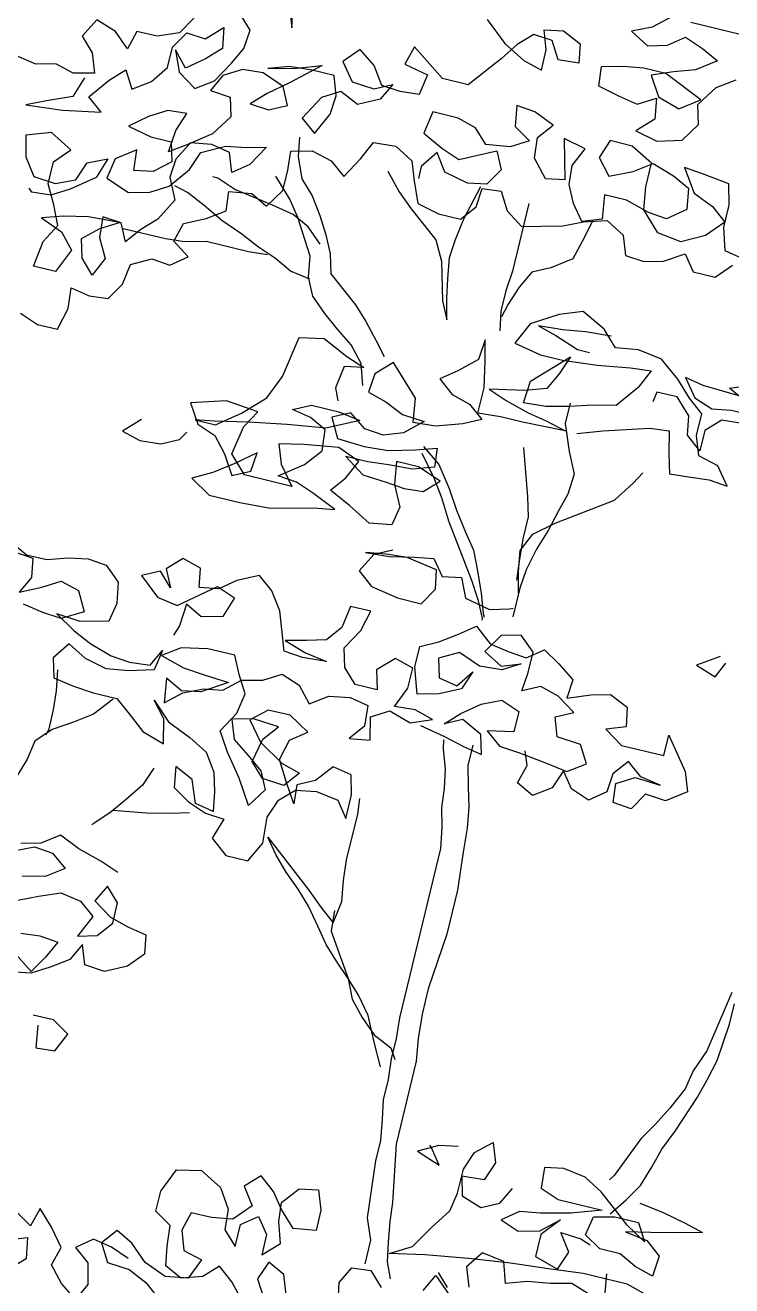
# Model space of a CAD drawing. Header units: inches. Extents: x 350994 to 353538, y 1581369 to 1583842.
# Drawn here: x 351310.518 to 351311.178, y 1582945.838 to 1582947.017 of the extents above; entities that cross this region are included whole.
import ezdxf

# ---------------------------------------------------------------- set-up
doc = ezdxf.new("R2010")
doc.units = ezdxf.units.IN
doc.header["$MEASUREMENT"] = 0
doc.linetypes.add('1', pattern=[0])
doc.layers.add('TREE', color=81, linetype='1')

# ---------------------------------------------------------------- blocks, each defined once
blk = doc.blocks.new('TREE_4')
at = {"color": 94}
for points in [[(-747.7, 7958.6), (-765.1, 7929.7), (-799.8, 7915.3), (-834.5, 7915.3), (-843.2, 7883.5), (-869.2, 7906.7), (-903.9, 7918.3), (-921.3, 7886.5), (-898.2, 7863.3), (-886.6, 7831.5), (-921.3, 7822.9), (-953.1, 7831.6), (-984.9, 7822.9), (-1019.6, 7828.7)], [(-913, 7415.2), (-881.2, 7403.6), (-846.5, 7403.6), (-837.8, 7441.1), (-840.7, 7475.8), (-808.9, 7470), (-777.1, 7472.9), (-759.7, 7501.8), (-753.9, 7536.5), (-722.1, 7553.8), (-690.3, 7550.9), (-664.2, 7571.1), (-693.1, 7591.4), (-684.4, 7623.2), (-649.7, 7640.5), (-620.8, 7660.7), (-623.6, 7692.5), (-586.1, 7698.2), (-557.2, 7683.8), (-536.9, 7715.5), (-536.9, 7750.2), (-539.7, 7782), (-505, 7790.7), (-470.3, 7782), (-444.3, 7761.7), (-424.1, 7796.4), (-409.6, 7828.2), (-372, 7831), (-340.2, 7813.7), (-328.7, 7781.9), (-314.2, 7747.1), (-276.7, 7738.4), (-239.1, 7738.4), (-218.8, 7764.4), (-215.9, 7796.2), (-184.1, 7799.1), (-166.8, 7770.1), (-137.9, 7749.9), (-106, 7758.5), (-71.3, 7767.2), (-39.5, 7781.6), (-1.9, 7793.1), (29.9, 7775.7), (41.4, 7743.9), (73.2, 7741), (105, 7749.7), (136.8, 7769.9), (157, 7743.8), (194.6, 7743.8), (217.8, 7769.8)], [(232.3, 7784.2), (200.5, 7790), (188.9, 7827.6), (189, 7865.2), (180.3, 7899.9), (134.1, 7905.8), (102.3, 7908.7), (128.3, 7871.1), (162.9, 7856.6), (188.9, 7836.3), (162.9, 7807.4), (125.3, 7787.2), (84.8, 7793), (53, 7824.9), (47.3, 7862.5), (47.3, 7902.9), (9.8, 7923.2), (-27.8, 7923.3), (-39.4, 7891.5), (-16.3, 7865.4), (21.3, 7882.7), (50.2, 7902.9), (87.8, 7891.3), (116.7, 7876.9), (122.4, 7842.2), (93.5, 7819.1), (61.7, 7822), (21.2, 7833.6), (-16.3, 7833.6), (-10.6, 7793.1), (-42.4, 7781.6), (-62.6, 7807.6), (-77.1, 7836.6), (-79.9, 7868.4), (-65.4, 7900.2), (-103, 7908.9), (-94.4, 7874.2), (-85.7, 7842.3), (-117.5, 7836.6), (-143.5, 7865.5), (-146.4, 7900.2), (-126.1, 7926.2), (-160.8, 7940.7), (-192.6, 7943.6), (-186.9, 7908.9), (-158, 7891.6), (-186.9, 7874.2), (-227.4, 7868.5), (-250.5, 7891.7), (-282.3, 7900.4), (-325.7, 7900.4), (-331.5, 7862.8), (-296.8, 7845.4), (-265, 7833.8), (-207.1, 7862.7), (-192.7, 7833.8), (-210.1, 7804.9), (-241.9, 7799.1), (-282.4, 7807.8), (-302.6, 7836.8), (-322.8, 7807.9), (-322.9, 7787.6)], [(56.2, 8145.8), (140.1, 8145.7), (171.9, 8165.9), (174.8, 8197.7)], [(24.4, 8148.7), (-4.5, 8122.7), (-36.3, 8108.3), (-4.5, 8090.9), (27.3, 8099.6), (53.3, 8119.8), (85.1, 8108.2), (114, 8093.7), (82.2, 8070.6), (47.5, 8059.1), (12.8, 8044.7), (33, 8012.8), (70.5, 8001.2), (102.4, 8024.3), (35.9, 8053.3), (-1.7, 8053.3), (-36.4, 8047.6), (-71.1, 8038.9), (-68.2, 8007.1), (-30.7, 7998.4), (1.1, 7992.6), (30.1, 8009.9), (35.8, 7975.2), (9.8, 7949.2), (47.4, 7940.5), (87.8, 7952.1), (108.1, 7983.8), (99.5, 8015.7), (122.6, 8050.3), (151.6, 8070.5)], [(-273.5, 8070.9), (-235.9, 8039.1), (-198.3, 8018.8), (-166.5, 8010.1), (-166.5, 8044.8), (-178, 8076.6), (-146.2, 8082.4), (-114.4, 8067.9), (-108.7, 8036.1), (-143.4, 8033.2), (-160.7, 8062.2), (-192.5, 8065.1), (-215.7, 8042), (-235.9, 8013.1), (-256.2, 7987.1), (-279.3, 7958.2), (-322.7, 7958.2), (-380.5, 7998.7), (-389.2, 7967), (-348.7, 7958.2), (-354.5, 7923.6), (-386.4, 7920.7), (-418.2, 7923.6), (-438.4, 7952.5), (-467.3, 7972.8), (-490.4, 7946.8), (-467.3, 7917.9), (-429.7, 7914.9), (-400.8, 7929.4), (-415.3, 7900.5), (-450, 7883.2), (-481.8, 7897.6), (-510.7, 7880.3), (-533.9, 7839.9), (-507.9, 7819.6), (-490.5, 7857.2), (-487.6, 7889), (-499.1, 7920.8), (-536.7, 7920.8), (-574.3, 7918), (-609, 7906.4), (-562.7, 7918), (-522.2, 7932.4), (-568.5, 7891.9), (-600.4, 7866), (-623.5, 7842.8), (-591.7, 7839.9), (-562.8, 7854.4), (-577.2, 7883.3), (-614.8, 7897.8), (-649.5, 7894.9), (-678.4, 7877.6), (-692.9, 7848.7), (-658.2, 7845.8), (-649.6, 7814), (-672.7, 7779.3), (-707.4, 7753.3), (-736.4, 7733.1), (-733.4, 7770.7), (-721.9, 7802.5), (-753.7, 7799.6), (-782.6, 7782.3), (-811.5, 7759.2), (-771.1, 7750.5), (-736.4, 7750.4), (-727.7, 7718.6), (-753.8, 7695.5), (-785.6, 7689.8), (-788.4, 7724.4), (-820.3, 7701.3), (-826.1, 7666.7), (-785.6, 7652.2), (-750.9, 7660.8), (-722, 7678.1), (-695.9, 7712.8), (-684.3, 7744.6), (-646.7, 7764.8), (-612, 7770.5), (-580.2, 7779.2), (-600.5, 7744.5), (-626.5, 7724.3), (-638, 7756.1), (-669.8, 7761.9), (-704.5, 7756.2), (-721.9, 7724.4), (-724.8, 7692.6), (-707.5, 7657.9), (-727.8, 7620.3), (-751, 7597.2), (-771.2, 7571.2), (-785.6, 7600.1), (-817.4, 7603), (-814.6, 7568.3), (-797.3, 7536.5), (-811.8, 7504.7), (-834.9, 7527.9), (-843.5, 7559.7), (-817.5, 7582.8), (-788.5, 7600.1), (-840.6, 7597.3), (-881.1, 7588.6), (-915.8, 7577.1), (-878.2, 7562.6), (-855.1, 7536.6), (-872.5, 7496.1), (-910.1, 7496.1), (-904.2, 7539.5), (-886.9, 7571.3), (-901.3, 7603.1), (-918.6, 7634.9), (-918.6, 7672.5), (-895.4, 7698.5), (-933, 7718.8), (-973.5, 7704.4), (-964.8, 7669.7), (-944.6, 7640.7), (-907, 7637.8), (-875.2, 7652.2), (-863.6, 7684), (-831.8, 7698.5), (-843.4, 7663.8), (-881, 7634.9), (-910, 7617.6), (-941.8, 7614.7), (-947.5, 7620.5)], [(-901.1, 7820), (-912.7, 7785.3), (-953.2, 7768), (-985, 7753.5), (-924.3, 7759.3), (-860.7, 7770.8), (-886.7, 7791), (-860.6, 7825.7), (-837.5, 7848.8), (-820.1, 7819.9), (-791.2, 7840.1), (-770.9, 7869), (-770.9, 7903.7), (-753.5, 7932.6), (-721.7, 7929.7), (-695.7, 7955.7), (-689.9, 7921), (-713.1, 7897.9), (-742, 7874.8), (-765.1, 7900.8), (-750.7, 7866.1), (-718.9, 7845.8), (-690, 7866), (-669.7, 7900.7), (-655.2, 7929.6), (-652.3, 7961.4), (-678.3, 7987.5)], [(-597.3, 8013.4), (-585.8, 7981.6), (-591.6, 8013.4)], [(-531, 7808.1), (-525.3, 7776.3), (-510.8, 7741.5), (-487.7, 7718.4), (-467.5, 7689.5), (-450.2, 7660.5), (-435.8, 7631.6), (-427.1, 7599.8), (-375.1, 7559.3), (-352, 7536.1), (-328.9, 7510.1), (-308.7, 7486.9)], [(-374.9, 7787.7), (-348.9, 7758.7), (-322.9, 7735.6), (-270.9, 7695.1), (-253.6, 7663.2), (-236.3, 7599.6), (-221.9, 7570.7), (-230.5, 7605.4), (-236.3, 7637.2), (-242, 7671.9), (-239.1, 7703.7), (-233.3, 7741.3), (-218.8, 7799.1)], [(-134.9, 7790.4), (-135, 7674.7), (-138, 7640), (-138, 7605.3), (-132.2, 7573.5)], [(-25.1, 7787.4), (-33.8, 7749.8), (-42.5, 7718), (-74.3, 7694.9), (-103.2, 7680.5), (-117.7, 7651.6), (-129.3, 7619.8), (-135.1, 7596.6)], [(-331.9, 7432), (-343.4, 7466.7), (-366.5, 7492.8), (-395.4, 7513), (-421.4, 7533.3), (-447.4, 7556.4), (-461.8, 7585.4), (-467.6, 7620.1), (-502.2, 7677.9), (-522.4, 7704), (-554.2, 7735.8)], [(-456, 7643.2), (-482, 7666.3), (-510.9, 7680.8), (-542.7, 7686.6), (-577.4, 7692.5), (-615, 7698.3), (-646.8, 7709.9), (-655.4, 7709.9)], [(-458.9, 7582.5), (-493.6, 7588.3), (-522.5, 7602.8), (-554.3, 7614.4), (-586.1, 7628.9), (-623.7, 7643.3), (-658.4, 7660.7), (-690.2, 7675.2), (-713.3, 7681)], [(32.4, 7437.5), (72.9, 7451.9), (148.1, 7474.9), (179.9, 7477.8), (188.6, 7440.2), (197.2, 7408.4), (229, 7411.3), (263.7, 7414.1), (295.5, 7411.2), (272.4, 7440.1), (237.7, 7448.8), (226.2, 7480.7), (226.2, 7518.2), (200.2, 7538.5), (174.2, 7564.5), (139.6, 7590.6), (99.1, 7596.4), (61.5, 7590.7), (35.5, 7616.7), (-5, 7637), (-42.6, 7622.6), (-86, 7596.6), (-103.3, 7559), (-57.1, 7550.3), (-19.5, 7550.3), (38.3, 7556), (93.3, 7564.6), (128, 7567.5), (113.5, 7535.7), (84.5, 7498.1), (46.9, 7489.5), (9.3, 7478), (-28.2, 7469.3), (-65.8, 7466.5), (-62.9, 7504), (-7.9, 7558.9), (-19.5, 7527.1), (-34, 7498.2), (-68.7, 7486.7), (-126.5, 7475.2), (-94.8, 7463.6), (-54.3, 7452), (-22.5, 7446.2), (12.2, 7437.5), (-60.1, 7434.7), (-97.7, 7434.7), (-135.3, 7431.8), (-135.2, 7475.2), (-143.9, 7518.6), (-152.5, 7553.3), (-155.4, 7518.6), (-184.4, 7492.6), (-210.4, 7472.4), (-184.4, 7452.1), (-152.6, 7443.4), (-126.6, 7423.1), (-155.5, 7408.7), (-198.9, 7394.3), (-236.5, 7391.4), (-242.2, 7431.9), (-291.3, 7481.1), (-317.4, 7455.1), (-320.3, 7423.3), (-288.5, 7414.6), (-256.7, 7400.1), (-219.1, 7397.2), (-248.1, 7371.2), (-279.9, 7359.7), (-311.7, 7362.6), (-340.6, 7382.9), (-369.5, 7368.4), (-352.2, 7336.6), (-305.9, 7333.7), (-265.5, 7336.5), (-222.1, 7348.1), (-187.4, 7359.6), (-184.5, 7327.8), (-219.2, 7316.3), (-259.7, 7313.4), (-294.4, 7310.5), (-332, 7310.6), (-297.3, 7287.4), (-256.8, 7284.5), (-225, 7281.6), (-193.2, 7284.4), (-170.1, 7307.5), (-210.5, 7322), (-248.1, 7322.1), (-242.4, 7284.5), (-225.1, 7249.8), (-230.9, 7218), (-268.5, 7212.2), (-306, 7232.5), (-343.6, 7249.9), (-323.3, 7275.9), (-308.9, 7307.7), (-346.4, 7322.2), (-404.3, 7313.5), (-444.7, 7304.9), (-433.2, 7273.1), (-407.2, 7241.3), (-488.2, 7241.3), (-517.1, 7270.3), (-508.3, 7319.4), (-491, 7348.3), (-545.9, 7354.1), (-603.7, 7336.8), (-583.5, 7305), (-551.7, 7293.4), (-528.6, 7267.4), (-508.4, 7235.6), (-479.5, 7250), (-476.6, 7281.8), (-508.4, 7255.8), (-540.2, 7232.7), (-572, 7215.4), (-537.4, 7195.1), (-485.3, 7195.1), (-433.3, 7197.9), (-363.9, 7215.2), (-329.2, 7220.9), (-369.6, 7238.3), (-401.4, 7249.9), (-433.2, 7252.8), (-395.6, 7281.7), (-372.5, 7310.6), (-375.3, 7345.3), (-404.2, 7359.8), (-436, 7365.6), (-407.1, 7380), (-360.8, 7380), (-323.2, 7374.2), (-375.3, 7348.2), (-438.9, 7339.6), (-502.5, 7328.1), (-557.5, 7316.6), (-589.3, 7310.8), (-554.6, 7310.8), (-517, 7339.7), (-482.3, 7374.3), (-464.9, 7414.8), (-453.3, 7484.2), (-412.8, 7492.8), (-369.4, 7472.5), (-337.6, 7460.9), (-369.4, 7455.2), (-375.2, 7417.6), (-366.6, 7397.3)], [(-537, 7605.7), (-568.8, 7602.8), (-641.1, 7602.9), (-675.8, 7594.2), (-707.6, 7591.4), (-779.9, 7591.4)], [(49.9, 7608), (6.6, 7605.2), (-31, 7599.4), (-71.5, 7596.6), (-39.7, 7587.9), (0.8, 7573.4), (21, 7573.4)], [(281.2, 7561.6), (217.6, 7564.5), (185.8, 7570.3), (208.9, 7541.4), (240.7, 7529.8), (272.5, 7535.5), (307.2, 7535.5)], [(295.7, 7552.9), (261, 7570.2), (298.6, 7584.7)], [(298.5, 7518.2), (260.9, 7515.3), (237.8, 7492.2), (237.7, 7457.5), (211.7, 7477.8), (206, 7509.6), (180, 7535.6), (145.3, 7535.7), (142.4, 7518.3)], [(9.4, 7483.7), (9.3, 7449), (26.6, 7405.7), (43.9, 7370.9), (41, 7336.3), (32.3, 7304.5), (23.6, 7269.8), (12, 7235.1), (3.3, 7197.5), (0.4, 7165.7), (0.3, 7116.6)], [(-48.6, 7394.2), (-22.6, 7316.1), (-14, 7284.3), (-14, 7246.7), (-11.1, 7209.1), (-8.3, 7177.3)], [(0.4, 7157), (-8.3, 7191.7), (-14, 7226.4), (0.5, 7258.2), (32.3, 7284.2), (119.1, 7344.9), (142.3, 7379.5), (153.8, 7399.8)], [(-210.5, 7356.7), (-178.7, 7333.6), (-152.7, 7298.8), (-132.5, 7267), (-109.4, 7235.2), (-89.2, 7209.2), (-74.8, 7177.3), (-60.3, 7142.6), (-48.8, 7110.8), (-45.9, 7105)], [(-210.5, 7345.2), (-181.6, 7310.4), (-161.4, 7281.5), (-141.2, 7246.8), (-80.6, 7160), (-63.3, 7131.1), (-48.8, 7102.1), (-48.8, 7099.3)], [(-676.1, 7290.7), (-702.1, 7264.7), (-670.3, 7256), (-635.6, 7258.8), (-606.7, 7273.2), (-598, 7287.7)], [(500.1, 6595.7), (482.6, 6491.6), (468.1, 6454), (462.3, 6422.2), (444.9, 6384.6), (427.6, 6352.9), (410.2, 6324), (381.2, 6254.6), (375.4, 6245.9)], [(-219.3, 7177.5), (-248.3, 7163), (-265.6, 7131.3), (-239.6, 7111), (-193.4, 7102.3), (-152.9, 7102.2), (-135.5, 7131.1), (-141.3, 7162.9), (-193.3, 7171.7), (-228, 7168.8), (-262.7, 7163.1), (-222.2, 7165.9), (-181.8, 7174.5), (-149.9, 7180.3), (-129.7, 7154.3), (-97.9, 7160), (-83.5, 7128.2), (-40.1, 7119.5), (-8.3, 7128.1), (-2.5, 7131)], [(350.2, 7133.6), (315.5, 7110.5), (350.2, 7098.9), (361.8, 7124.9)], [(389.8, 6191), (410.1, 6219.9), (427.5, 6248.8), (439.1, 6283.5), (447.8, 6315.3), (462.3, 6349.9), (485.4, 6413.5), (494.1, 6445.3), (502.8, 6480), (508.7, 6543.6), (508.7, 6578.3)], [(-829.5, 7027.7), (-797.7, 7024.8), (-792, 6993), (-806.5, 6964.1), (-771.8, 6981.4), (-742.8, 6998.7), (-711, 6990), (-693.7, 6958.2), (-728.4, 6938), (-760.2, 6940.9), (-794.9, 6946.7)], [(-838.2, 7042.1), (-809.3, 7027.7), (-774.6, 7027.6), (-739.9, 7039.2), (-708.1, 7044.9), (-676.3, 7042), (-650.3, 7018.8), (-644.5, 6984.1), (-650.3, 6952.3), (-696.6, 6940.8), (-737.1, 6943.8), (-702.4, 6923.5), (-670.6, 6909), (-633.1, 6897.4), (-601.2, 6894.5), (-566.6, 6897.3), (-552.1, 6926.2), (-557.9, 6891.5), (-598.4, 6880), (-636, 6874.3), (-673.5, 6883), (-705.3, 6900.4), (-725.6, 6871.5), (-717, 6839.6), (-682.3, 6833.8), (-647.6, 6830.9), (-607.1, 6830.9), (-581.1, 6810.6), (-552.2, 6787.5), (-514.6, 6775.9), (-523.3, 6816.3), (-546.4, 6842.4), (-514.6, 6813.4), (-474.1, 6796.1), (-442.3, 6778.7), (-422.1, 6749.7), (-413.5, 6717.9), (-407.7, 6686.1), (-439.5, 6691.9), (-453.9, 6729.5), (-485.7, 6744), (-480, 6709.3), (-451.1, 6691.9), (-419.3, 6680.4), (-387.5, 6677.4), (-399.1, 6642.7), (-370.2, 6619.6), (-332.6, 6619.6), (-315.2, 6654.2), (-318.1, 6697.6), (-306.5, 6729.4), (-283.3, 6752.5), (-248.6, 6758.3), (-211.1, 6752.4), (-190.8, 6726.4), (-190.8, 6766.9), (-199.4, 6798.7), (-231.2, 6804.5), (-254.4, 6775.6), (-283.3, 6761.2), (-280.5, 6729.4), (-300.7, 6761.2), (-320.9, 6795.9), (-312.2, 6830.6), (-286.1, 6850.8), (-320.8, 6871.1), (-358.4, 6871.1), (-384.4, 6848), (-358.5, 6816.2), (-315.1, 6790.1), (-283.3, 6781.4), (-303.6, 6755.4), (-341.2, 6758.3), (-364.3, 6781.5), (-355.6, 6822), (-335.3, 6848), (-378.7, 6850.9), (-413.4, 6842.3), (-401.8, 6810.4), (-372.9, 6790.2), (-346.9, 6769.9), (-332.5, 6741), (-352.8, 6709.2), (-378.8, 6749.7), (-407.6, 6787.3), (-427.8, 6819.1), (-407.6, 6853.8), (-401.8, 6888.5), (-419.1, 6917.4), (-433.5, 6946.4), (-479.8, 6946.4), (-523.1, 6937.8), (-552.1, 6917.6), (-511.6, 6906), (-474, 6903), (-433.5, 6900.1), (-474.1, 6874.1), (-505.9, 6868.4), (-534.8, 6882.8), (-529, 6842.4), (-503, 6865.5), (-471.2, 6879.9), (-439.3, 6885.7), (-413.3, 6908.8), (-378.6, 6917.4), (-349.7, 6934.7), (-317.9, 6923.1), (-294.8, 6897.1), (-265.8, 6917.3), (-231.1, 6923), (-199.3, 6917.2), (-196.5, 6882.5), (-216.7, 6856.5), (-182, 6862.3), (-190.7, 6899.9), (-161.8, 6917.2), (-124.2, 6905.6), (-89.5, 6920), (-121.3, 6928.7), (-156, 6925.9), (-141.5, 6960.6), (-141.4, 6995.2), (-173.2, 7004), (-199.3, 6978), (-190.6, 6946.1), (-228.2, 6946.2), (-251.3, 6969.3), (-260, 7001.1), (-239.7, 7035.8), (-231, 7070.5), (-265.7, 7070.5), (-271.5, 7033), (-291.8, 7007), (-323.6, 6998.3), (-358.3, 6989.7), (-320.7, 6978.1), (-283.1, 6972.2), (-323.6, 6969.4), (-355.4, 6972.3), (-378.5, 7035.9), (-398.7, 7064.9), (-424.7, 7085.1), (-459.4, 7067.8), (-485.5, 7047.6), (-517.3, 7041.9), (-523, 7073.7), (-554.8, 7082.4), (-578, 7059.3), (-563.5, 7030.3), (-586.6, 7053.5), (-615.6, 7039.1), (-580.9, 7010.1), (-546.2, 7004.3), (-488.3, 7050.5), (-456.6, 7038.9), (-468.1, 7004.2), (-502.9, 6995.6), (-531.8, 7010.1), (-534.7, 6972.5), (-540.5, 6955.1)], [(-106.8, 6905.6), (-63.5, 6896.9), (-28.8, 6888.2), (3, 6882.4), (-5.6, 6914.2), (-40.3, 6931.5), (-69.2, 6917.1), (-46.1, 6940.2), (-17.1, 6963.3), (14.7, 6977.8), (46.5, 6966.2), (46.4, 6931.5), (3.1, 6922.8), (29.1, 6902.6), (63.8, 6899.6), (110, 6893.8), (147.6, 6888), (176.5, 6908.2), (159.2, 6937.1), (118.7, 6940.1), (107.2, 6971.9), (136.1, 6986.3), (104.3, 7006.6), (72.5, 7015.3), (43.6, 7000.9), (46.5, 7032.7), (46.6, 7067.4), (20.6, 7090.5), (-11.3, 7081.9), (-31.5, 7050.1), (0.3, 7032.7), (32.1, 7044.2), (3.2, 7026.9), (-34.4, 7024.1), (-72, 7038.6), (-103.8, 7021.2), (-95.2, 6989.4), (-63.4, 6983.6), (-43.1, 7012.5), (-54.7, 6980.7), (-89.4, 6963.4), (-124.1, 6954.8), (-138.5, 6998.1), (-138.5, 7032.8), (-109.6, 7047.3), (-80.7, 7067.5), (-54.6, 7087.7), (-25.7, 7064.5), (6.1, 7058.7), (37.9, 7055.8), (63.9, 7076), (92.8, 7058.6), (121.7, 7038.4), (118.8, 7006.6), (156.4, 7021), (188.2, 7029.6), (220, 7015.2), (225.7, 6983.3), (193.9, 6971.8), (225.7, 6951.5), (298, 6951.5), (298, 6986.2), (338.5, 6934.1), (350, 6902.3), (318.2, 6879.2), (283.5, 6882.1), (266.1, 6853.2), (234.3, 6856.1), (231.4, 6887.9), (260.4, 6905.3), (303.7, 6902.3), (269, 6908.1), (243, 6928.4), (222.8, 6902.4), (219.9, 6870.6), (193.8, 6850.4), (162, 6862), (141.8, 6888), (130.2, 6856.2), (101.3, 6836), (72.4, 6850.5), (81.1, 6882.3), (72.4, 6905.4)], [(13.8, 6015), (13.8, 6055.4), (-0.6, 6090.1), (-9.2, 6185.6), (-9.2, 6220.3), (-14.9, 6255), (-20.7, 6286.8), (-20.6, 6321.5), (-23.5, 6356.2), (-23.5, 6390.9), (-26.3, 6425.6), (-26, 6714.7), (-31.8, 6749.4), (-40.4, 6781.2), (-43.3, 6813), (-49.1, 6844.8), (-60.6, 6876.6), (-63.5, 6891.1)], [(-14.3, 6893.9), (-14.3, 6859.2), (-5.7, 6824.5), (2.9, 6792.7), (8.7, 6758), (11.5, 6717.5), (17.3, 6653.9), (17.2, 6578.8), (8.4, 6483.4), (8.4, 6440), (11.3, 6399.5), (17, 6361.9), (16.9, 6220.2), (34.1, 6124.8), (37, 6093), (42.7, 6058.3), (48.5, 6026.5), (60, 6000.5)], [(-714, 6854.1), (-708.3, 6819.4), (-705.4, 6787.6), (-705.5, 6752.9), (-708.4, 6744.2)], [(-612.9, 6828), (-638.9, 6796.2), (-667.9, 6776), (-699.7, 6755.8), (-722.8, 6729.8), (-728.6, 6698), (-740.2, 6660.4), (-746.1, 6628.6), (-757.7, 6582.4)], [(-38, 6338.8), (-58.2, 6376.4), (-78.4, 6416.9), (-101.5, 6445.9), (-124.6, 6469), (-150.6, 6492.2), (-173.7, 6515.3), (-193.9, 6541.4), (-217, 6570.3), (-240.1, 6593.4), (-266.1, 6616.6), (-289.2, 6639.8), (-309.4, 6665.8), (-222.8, 6596.3), (-196.8, 6573.2), (-170.8, 6552.9), (-164.9, 6590.5), (-170.7, 6625.2), (-173.6, 6659.9), (-173.5, 6738), (-176.3, 6764)], [(-520.4, 6732.5), (-532, 6700.7), (-552.3, 6671.8), (-572.6, 6645.8), (-595.7, 6619.8), (-598.6, 6616.9)], [(-538, 6550.4), (-569.7, 6561.9), (-610.2, 6573.5), (-644.9, 6588), (-673.8, 6567.8), (-705.6, 6559.2)], [(-714.3, 6544.7), (-682.5, 6559.2), (-650.7, 6556.2), (-624.7, 6536), (-653.6, 6515.8), (-691.2, 6507.1)], [(-688.4, 6466.6), (-656.6, 6481.1), (-621.9, 6495.5), (-587.2, 6489.7), (-561.2, 6469.4), (-578.5, 6431.8), (-546.7, 6440.5), (-526.5, 6466.5), (-526.4, 6501.2), (-549.5, 6524.3), (-564, 6495.4), (-532.2, 6475.2), (-500.4, 6466.5), (-468.6, 6460.7), (-462.9, 6428.8), (-486, 6402.8), (-520.8, 6385.5), (-555.5, 6388.5), (-567, 6420.3), (-581.5, 6391.4), (-610.4, 6371.2), (-639.3, 6353.8), (-674, 6348.1)], [(-671.1, 6414.6), (-639.3, 6417.4), (-607.5, 6414.5), (-622, 6385.6), (-639.3, 6356.7), (-676.9, 6382.8)], [(-445.3, 6674.6), (-477.1, 6665.9), (-514.7, 6657.3), (-549.4, 6651.6), (-569.7, 6648.7)], [(-173.6, 6573.1), (-170.8, 6538.5), (-124.6, 6469), (-110.1, 6437.2), (-87, 6411.2), (-61, 6388), (-29.2, 6373.5), (-17.7, 6356.2)], [(-607.6, 6272.9), (-601.9, 6235.3), (-570, 6238.1), (-555.6, 6269.9), (-584.5, 6287.3), (-619.2, 6287.3)], [(444.7, 6084), (369.5, 6084), (311.7, 6078.3), (248, 6072.6), (178.6, 6064), (106.3, 6052.5), (48.5, 6040.9), (83.2, 6061.2), (106.4, 6098.7), (129.6, 6133.4), (135.4, 6165.2), (135.4, 6205.7), (147, 6237.5), (173, 6260.6), (184.6, 6228.8), (173, 6197), (135.4, 6194.1), (144, 6162.3), (178.7, 6150.7), (207.6, 6165.1), (222.1, 6194)], [(118.1, 6240.4), (86.3, 6234.6), (54.5, 6217.3), (94.9, 6202.8), (74.7, 6228.9), (71.8, 6231.8)], [(433.2, 6219.9), (473.7, 6214), (514.2, 6205.3), (546, 6196.6), (499.7, 6185.1), (462.1, 6176.5), (421.6, 6167.8), (459.2, 6162), (485.2, 6141.7), (482.3, 6107), (450.5, 6115.8), (421.6, 6130.2), (386.9, 6130.3), (358, 6147.6), (363.8, 6179.4), (398.5, 6188.1), (439, 6188), (456.3, 6159.1), (421.6, 6179.4), (392.7, 6202.5), (366.7, 6222.8), (334.9, 6240.2), (297.4, 6246), (265.5, 6240.2), (268.4, 6205.5), (300.2, 6194), (375.4, 6193.9), (326.2, 6176.6), (277, 6165.1), (242.3, 6159.3), (216.3, 6139.1), (248.1, 6127.5), (282.8, 6136.1), (311.7, 6162.1), (285.7, 6130.4), (285.6, 6092.8), (326.1, 6081.2), (337.7, 6113), (317.5, 6141.9), (352.2, 6139), (369.5, 6133.2)], [(-15.2, 5942.7), (-20.9, 5974.5), (-6.5, 6003.4), (25.3, 6006.3), (48.5, 5983.1)], [(117.9, 5994.6), (132.3, 6023.5), (161.2, 5997.5)], [(-101.9, 5934.1), (-113.5, 5965.9), (-142.4, 5980.4), (-154, 5948.6), (-136.6, 5919.7)], [(-171.3, 5908.1), (-194.5, 5934.2), (-220.5, 5954.5), (-243.6, 5931.3), (-278.3, 5919.8), (-307.2, 5934.3), (-313, 5966.1), (-315.8, 6000.8), (-344.7, 6018.2), (-344.7, 6052.9), (-327.3, 6093.3), (-286.8, 6102), (-249.3, 6081.7), (-229, 6049.9), (-226.2, 6015.2), (-203.1, 5992), (-203, 6029.6), (-177, 6049.8), (-156.8, 6023.8), (-156.8, 5989.1), (-130.8, 6015.1), (-142.3, 6049.8), (-145.2, 6081.6), (-122, 6110.5), (-90.2, 6116.2), (-78.7, 6084.4), (-78.7, 6049.7), (-116.3, 6044), (-142.3, 6070), (-162.5, 6096.1), (-188.5, 6116.3), (-211.7, 6093.2), (-191.4, 6064.3), (-217.5, 6035.4), (-252.2, 6029.7), (-286.9, 6029.7), (-295.6, 5997.9), (-284.1, 5966.1), (-252.3, 5957.4), (-266.7, 5922.7), (-304.3, 5916.9), (-341.9, 5931.4), (-370.8, 5957.5), (-399.7, 5972), (-420, 5946), (-402.6, 5917), (-365.1, 5914.1), (-333.3, 5899.6), (-304.4, 5876.5)], [(407.1, 6092.7), (412.8, 6055.1), (441.7, 6031.9), (482.2, 6020.3), (508.2, 6043.4), (476.5, 6075.2), (444.7, 6084)], [(389.7, 6052.2), (355, 6063.8), (320.3, 6055.2), (282.7, 6049.4), (248, 6037.9), (236.5, 6072.6), (198.9, 6078.4), (178.6, 6049.5), (190.2, 6017.7)], [(155.5, 6009), (135.2, 6029.3)], [(-370.8, 5931.5), (-402.6, 5943.1), (-434.4, 5948.9), (-460.5, 5928.7), (-434.5, 5908.4), (-425.8, 5873.7), (-440.3, 5844.8), (-469.2, 5865.1), (-492.3, 5891.1), (-483.6, 5922.9), (-506.7, 5951.8), (-532.7, 5977.9), (-541.4, 5946.1), (-570.3, 5963.4)], [(-573.2, 5914.3), (-541.4, 5925.8), (-535.7, 5891.1), (-558.8, 5868)]]:
    blk.add_lwpolyline(points, dxfattribs=at)

msp = doc.modelspace()

# ---------------------------------------------------------------- block references
at = {"layer": 'TREE', "lineweight": 5, "xscale": 0.0005632341247466223, "yscale": 0.0005632341529917539, "zscale": 0.0005632341444477617, "rotation": 346.4411541233163}
msp.add_blockref('TREE_4', (351310.0338, 1582942.567), dxfattribs=at)

doc.saveas('drawing.dxf')
